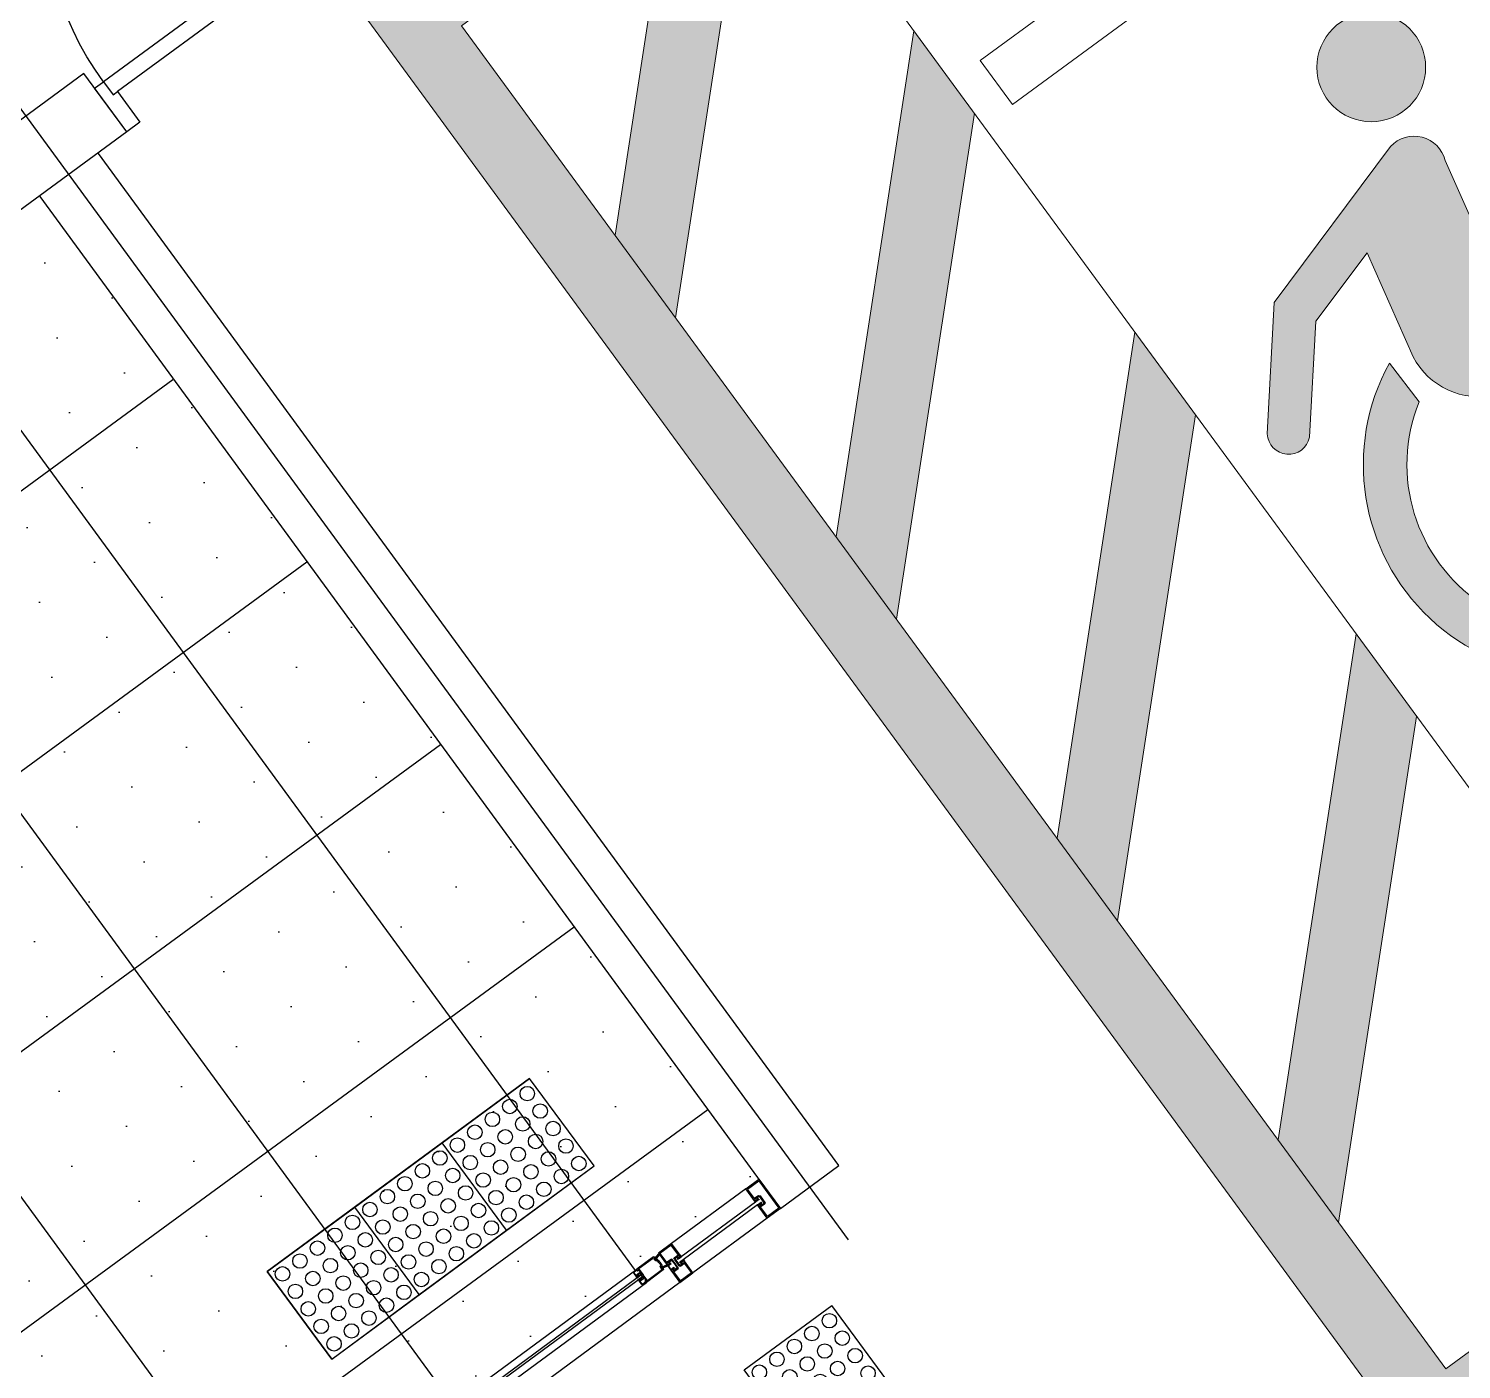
# Model space of a CAD drawing. Header units: millimetres. Extents: x 75184266 to 76346726, y -35077925 to -33679385.
# Drawn here: x 75332394 to 75336352, y -34596974 to -34593270 of the extents above; entities that cross this region are included whole.
import ezdxf

# ---------------------------------------------------------------- set-up
doc = ezdxf.new("R2010")
doc.units = ezdxf.units.MM
doc.header["$LTSCALE"] = 50
doc.header["$MEASUREMENT"] = 0
for name, color, linetype in [('XR-지하3층$0$1712-PL$0$DOOR', 4, 'CONTINUOUS'), ('XR-지하3층$0$5', 5, 'CONTINUOUS'), ('XR-지하3층$0$XR-지하3층$0$AA-DWXM-DOOR', 4, 'CONTINUOUS'), ('XR-지하3층$0$XR-지하3층$0$AA-XXXX-SYMB', 7, 'CONTINUOUS'), ('XR-지하3층$0$장애인', 11, 'CONTINUOUS')]:
    doc.layers.add(name, color=color, linetype=linetype)
doc.layers.add('XR-지하3층$0$XR-지하3층$0$DEFPOINT', color=142, linetype='CONTINUOUS', plot=False)
doc.layers.add('건축', color=8, linetype='CONTINUOUS', plot=False)

# ---------------------------------------------------------------- blocks, each defined once
blk = doc.blocks.new('XR-지하3층$0$1712-PL$0$FSD1000')
at = {"layer": 'XR-지하3층$0$1712-PL$0$DOOR', "color": 9}
for p, q in [((25, -101.3, 0), (865, -101.3, 0)), ((40, -146.3, 0), (850, -146.3, 0))]:
    blk.add_line(p, q, dxfattribs=at)
at = {"layer": 'XR-지하3층$0$1712-PL$0$DOOR', "elevation": 0}
for points in [[(25, 738.7), (25, -101.3), (70, -101.3), (70, 738.7)], [(-5, -251.3), (-5, -101.3), (25, -101.3), (25, -146.3), (40, -146.3), (40, -251.3)], [(895, -251.3), (895, -101.3), (865, -101.3), (865, -146.3), (850, -146.3), (850, -251.3)]]:
    blk.add_lwpolyline(points, close=True, dxfattribs=at)
at = {"layer": 'XR-지하3층$0$1712-PL$0$DOOR', "color": 9}
blk.add_arc((25, -101.3, 0), 840, 360, 86.9291, dxfattribs=at)
blk = doc.blocks.new('XR-지하3층$0$장애인 주차')
at = {"layer": 'XR-지하3층$0$장애인', "lineweight": 5, "true_color": 0xffffff}
blk.add_hatch(color=7, dxfattribs=at).paths.add_polyline_path([(2472, 3994.9), (2472, -1005.1), (3842, -1005.1), (3842, -805.1), (2672, -805.1), (2672, 3794.9), (5572, 3794.9), (5572, -805.1), (4402, -805.1), (4402, -1005.1), (5772, -1005.1), (5772, 3994.9)])
h = blk.add_hatch(color=7, dxfattribs=at)
h.paths.add_polyline_path([(5572, 2794.9), (5572, 3077.8), (4854.8, 3794.9), (4572, 3794.9)])
h.paths.add_polyline_path([(4572, 3044.9), (4572, 2762.1), (5572, 1762.1), (5572, 2044.9)])
h.paths.add_polyline_path([(4572, 2012.1), (4572, 1729.2), (5572, 729.2), (5572, 1012.1)])
h.paths.add_polyline_path([(5572, -303.6), (5572, -20.8), (4572, 979.2), (4572, 696.4)])
h.paths.add_polyline_path([(4572, -53.6), (4572, -336.5), (5040.6, -805.1), (5323.4, -805.1)])
h = blk.add_hatch(color=7, dxfattribs=at)
h.paths.add_polyline_path([(3763.2, 2216.3, -1), (3462.6, 2216.3, -1)])
h.paths.add_polyline_path([(3992.2, 1503.2, -0.343093), (3870.4, 1283.5), (3381.1, 1193.9), (3089.6, 708, -0.931653), (2987, 769.6), (3329.5, 1378.6), (3638.5, 1415.3, 0.446048), (3688.6, 1485.1), (3600.5, 1888.3, -0.596144), (3699, 2008.6), (4213.7, 1850.8), (4443.2, 1569.4, -0.883364), (4354.9, 1493), (4150.9, 1740.9), (3925.1, 1810.1)])
h.paths.add_polyline_path([(4052.6, 1393), (4055.4, 1527.5, -1.526545), (3257.3, 820.2), (3348, 968.9, 1.638056)])
at = {"layer": 'XR-지하3층$0$5', "lineweight": 5}
for p, q in [((4572, 3794.9), (4572, -805.1)), ((5572, 2794.9), (4572, 3794.9)), ((5572, 3077.8), (4854.8, 3794.9)), ((5572, 2044.9), (4572, 3044.9)), ((5572, 1762.1), (4572, 2762.1)), ((5572, 1012.1), (4572, 2012.1)), ((5572, 729.2), (4572, 1729.2)), ((5572, -20.8), (4572, 979.2)), ((5572, -303.6), (4572, 696.4))]:
    blk.add_line(p, q, dxfattribs=at)
for points in [[(3842, -1005.1), (2472, -1005.1), (2472, 3994.9), (5772, 3994.9), (5772, -1005.1), (4402, -1005.1)], [(3842, -805.1), (2672, -805.1), (2672, 3794.9), (5572, 3794.9), (5572, -805.1), (4402, -805.1)]]:
    blk.add_lwpolyline(points, dxfattribs=at)
at = {"layer": 'XR-지하3층$0$장애인', "color": 8, "lineweight": 5}
for p, q in [((3699, 2008.6, 0), (4213.7, 1850.8, 0)), ((3688.6, 1485.1), (3600.5, 1888.3, 0)), ((4213.7, 1850.8, 0), (4443.2, 1569.4, 0)), ((3925.1, 1810.1, 0), (4150.9, 1740.9, 0)), ((4150.9, 1740.9, 0), (4354.9, 1493, 0)), ((4055.4, 1527.5), (4052.6, 1393))]:
    blk.add_line(p, q, dxfattribs=at)
at = {"layer": 'XR-지하3층$0$장애인', "color": 7, "lineweight": 5}
blk.add_lwpolyline([(4473.1, 2719.9), (3723.1, 2719.9), (3723.1, 2869.9), (4473.1, 2869.9)], close=True, dxfattribs=at)
at = {"layer": 'XR-지하3층$0$장애인', "color": 8, "lineweight": 5, "extrusion": (0.976964, 0.213404, 0), "elevation": 4221}
blk.add_lwpolyline([(616.6, 0), (930.8, 0)], dxfattribs=at)
at = {"layer": 'XR-지하3층$0$장애인', "color": 8, "lineweight": 5}
blk.add_lwpolyline([(3992.2, 1503.2, -0.343093), (3870.4, 1283.5), (3381.1, 1193.9), (3094, 715.3)], format="xyb", dxfattribs=at)
blk.add_circle((3612.9, 2216.3), 150.3, dxfattribs=at)
for centre, radius, start, end in [((3682.3, 1921.8, 0), 88.4, 79.1143, 202.3185), ((4394.3, 1536.7, 0), 58.8, 227.9655, 33.7904), ((3810.4, 1000), 581.7, 198.006, 65.0949), ((3809.3, 999.9), 462.3, 183.8525, 58.2396)]:
    blk.add_arc(centre, radius, start, end, dxfattribs=at)
blk = doc.blocks.new('XR-지하3층$0$XR-지하3층$0$점형블럭')
at = {"layer": 'XR-지하3층$0$XR-지하3층$0$AA-XXXX-SYMB', "color": 9, "ltscale": 5}
for p, q in [((300, 300), (0, 300)), ((0, 300), (0, 0)), ((300, 300), (300, 0)), ((300, 0), (0, 0))]:
    blk.add_line(p, q, dxfattribs=at)
at = {"layer": 'XR-지하3층$0$XR-지하3층$0$AA-XXXX-SYMB', "color": 9, "ltscale": 2}
for centre in [(30, 270), (90, 270), (150, 270), (210, 270), (270, 270), (30, 210), (90, 210), (150, 210), (210, 210), (270, 210), (30, 150), (90, 150), (150, 150), (210, 150), (270, 150), (30, 90), (90, 90), (150, 90), (210, 90), (270, 90), (30, 30), (90, 30), (150, 30), (210, 30), (270, 30)]:
    blk.add_circle(centre, 20, dxfattribs=at)
blk = doc.blocks.new('XR-지하3층$0$XR-지하3층$0$dsfdf')
at = {"layer": 'XR-지하3층$0$XR-지하3층$0$AA-DWXM-DOOR', "color": 8}
for p, q in [((415.1, -563.7), (2033.6, 628.2)), ((1185.4, 127.8), (415.7, -439)), ((1156.1, 82.1), (427.3, -454.5)), ((1211.4, 91.2), (442.3, -475.2)), ((1159.7, 77.2), (430.9, -459.5)), ((140.9, -697.3), (346.2, -546.1)), ((146.8, -705.3), (352.2, -554.1))]:
    blk.add_line(p, q, dxfattribs=at)
at = {"layer": 'XR-지하3층$0$XR-지하3층$0$AA-DWXM-DOOR'}
for p, q in [((416.5, -439.5), (425.6, -432.8)), ((418.4, -439.8), (425.8, -434.4)), ((427.2, -434.6), (432.5, -441.7)), ((427.8, -433.1), (436.4, -444.9)), ((369, -473.4), (415.7, -439)), ((375, -471.9), (412, -444.6)), ((413.5, -444.8), (424.8, -460.2)), ((415.4, -443.5), (419.3, -448.9)), ((417.7, -442.4), (415.6, -442.8)), ((417.9, -441.8), (415.9, -439.1)), ((416.6, -442.8), (416.4, -444.1)), ((416.5, -439.8), (418.3, -442.3)), ((418.3, -442.3), (416.7, -442.6)), ((417.2, -444.6), (419.9, -442.6)), ((418.3, -440.1), (420, -442.3)), ((419.3, -449.7), (419.4, -449)), ((419.3, -449.7), (419.9, -449.8)), ((420.1, -449.9), (425.6, -457.3)), ((423.2, -449.2), (432.4, -442.4)), ((423.2, -449.2), (425.7, -456.4)), ((424.7, -449.7), (428.5, -446.9)), ((424.7, -449.7), (426.2, -453.8)), ((436.1, -475.6), (424.8, -460.2)), ((426.1, -456.5), (426.2, -456.4)), ((426.5, -456), (426.2, -453.8)), ((426.5, -457), (426.2, -454.2)), ((426.9, -453.9), (428.8, -456.5)), ((433.3, -467.7), (427.7, -460.3)), ((428.4, -459.5), (430.9, -460.6)), ((428.7, -457.3), (428.8, -456.7)), ((428.7, -457.3), (429.3, -457.4)), ((428.7, -460), (428.8, -459.9)), ((434.8, -465), (428.7, -460.5)), ((428.8, -446.9), (430.5, -449.2)), ((429.3, -459.9), (431.3, -460.8)), ((431.4, -460), (429.5, -457.5)), ((431.7, -444.6), (430.2, -445.7)), ((432.2, -447.6), (430.2, -446.3)), ((433.2, -443.8), (430.4, -445.9)), ((430.4, -446.2), (432.4, -447.5)), ((430.4, -450.8), (430.5, -450.9)), ((430.8, -449.3), (430.6, -449.4)), ((430.8, -449.3), (432.2, -448.3)), ((434.2, -448.1), (431.3, -450.3)), ((434.8, -463.4), (431.3, -460.8)), ((431.7, -444.6), (433.1, -443.5)), ((437.8, -446.8), (431.9, -451.1)), ((433.2, -468.6), (433.3, -467.9)), ((433.2, -468.6), (433.8, -468.6)), ((433.6, -443.9), (434.2, -446.2)), ((434.4, -446), (433.7, -443.7)), ((438, -474.1), (434, -468.7)), ((434.2, -448.1), (437.2, -445.9)), ((434.8, -465), (444, -458.2)), ((434.8, -463.4), (438.6, -460.6)), ((436.4, -445.2), (435, -446.2)), ((436.4, -445.2), (435, -446.2)), ((435.4, -457.6), (435.3, -457.5)), ((441.5, -451.7), (435.5, -456.1)), ((439.1, -454.8), (436.2, -456.9)), ((436.4, -445.2), (436.6, -445)), ((437, -457.7), (436.8, -457.8)), ((438.6, -460.3), (436.9, -458)), ((437, -457.7), (438.4, -456.7)), ((437.4, -472.1), (440.1, -470.1)), ((439, -473.2), (437.6, -473)), ((438, -445.3), (438, -445.4)), ((439.7, -472.3), (438.7, -474.1)), ((439, -456.9), (439.6, -459.1)), ((439.1, -454.8), (442.1, -452.6)), ((439.8, -458.9), (439.2, -456.6)), ((440, -471.7), (439.2, -473.1)), ((441.8, -474.2), (440, -471.7)), ((442.9, -457), (440.1, -459)), ((441.7, -458.3), (440.3, -459.3)), ((440.3, -472.2), (442.3, -474.9)), ((442.1, -472.3), (440.4, -470.1)), ((442.9, -456.6), (440.9, -455.3)), ((442.6, -453.6), (441.2, -454.6)), ((442.6, -453.6), (441.2, -454.6)), ((441.2, -455.3), (443.1, -456.5)), ((441.7, -458.3), (443.2, -457.2)), ((442.1, -474.2), (451.2, -467.5)), ((442.3, -472.4), (449.7, -466.9)), ((442.6, -453.6), (442.7, -453.4)), ((443, -452), (442.9, -451.9)), ((451.5, -465.4), (442.9, -453.6)), ((450, -465.5), (444.7, -458.3)), ((114.2, -661), (319.6, -509.8)), ((319.6, -509.8), (355.8, -483.1)), ((343, -541.7), (319.6, -509.8)), ((346.2, -546.1), (319.6, -509.8)), ((323.9, -510.3), (355.1, -487.3)), ((342.4, -535.4), (323.9, -510.3)), ((355.1, -487.3), (373.6, -512.4)), ((355.8, -483.1), (415.1, -563.7)), ((372.5, -477.9), (356.6, -484.2)), ((372.6, -478.4), (356.8, -484.6)), ((373, -479), (357.3, -485.2)), ((373.3, -479.6), (357.7, -485.7)), ((373.6, -480.2), (358.1, -486.3)), ((373.9, -480.7), (358.4, -486.7)), ((374.2, -481.3), (358.9, -487.3)), ((360.5, -522.1), (373.6, -512.4)), ((370.3, -477.1), (370.7, -477.9)), ((376.1, -477.1), (370.3, -481.3)), ((371.3, -476.1), (370.4, -476.8)), ((370.6, -478.3), (370.5, -478.4)), ((376.2, -513.7), (371.1, -517.5)), ((371.6, -476.2), (374.7, -482.3)), ((372.5, -482.2), (371.9, -482.6)), ((373.4, -483.2), (373, -482.3)), ((374.6, -482.6), (373.7, -483.3)), ((374, -475.7), (377.5, -482.8)), ((380.4, -492.9), (375.4, -486.1)), ((377.2, -484.1), (375.5, -485.4)), ((377.4, -515.1), (376.5, -513.8)), ((378.8, -514.4), (377.7, -515.1)), ((378.6, -514.5), (377.7, -515.1)), ((378.8, -514.4), (392.1, -532.4)), ((389.6, -502.2), (379.3, -515.1)), ((390.1, -502.7), (379.7, -515.7)), ((390.5, -503.1), (380.1, -516.1)), ((380.4, -492.9), (385.4, -499.6)), ((391, -503.6), (380.5, -516.7)), ((391.5, -504.1), (380.9, -517.2)), ((391.9, -504.6), (381.3, -517.8)), ((392.3, -504.9), (381.6, -518.2)), ((387.8, -498.5), (386.1, -499.7)), ((388.5, -501.5), (387.6, -502.1)), ((387.6, -502.5), (388.3, -503.1)), ((388.2, -503.6), (387.7, -504)), ((394.2, -501.7), (388.5, -505.9)), ((393.7, -506.2), (388.8, -501.5)), ((394.9, -504), (389.1, -498.6)), ((391.5, -506.5), (391.3, -506.6)), ((391.5, -506.5), (391.3, -506.6)), ((392.5, -507.2), (391.8, -506.5)), ((393.7, -506.5), (392.8, -507.2)), ((395.6, -509.6), (442.3, -475.2)), ((398.8, -504.3), (435.9, -477)), ((369.1, -535.4), (360.3, -523.5)), ((369.6, -518.6), (363, -523.4)), ((363, -523.7), (370.7, -534.2)), ((377.9, -547.3), (369.1, -535.4)), ((373.3, -523.2), (369.9, -518.6)), ((370.7, -534.2), (378.5, -544.7)), ((371, -517.8), (373.2, -520.7)), ((372.1, -524.8), (372.6, -523.1)), ((380, -519.5), (372.4, -525)), ((372.7, -522.9), (372.7, -522.7)), ((372.7, -522.7), (372.8, -522.7)), ((373, -522.9), (373.4, -523.1)), ((377.2, -519.4), (373.3, -523.2)), ((377.6, -520), (373.4, -523.1)), ((374.3, -519.9), (376.7, -518.7)), ((376.9, -518.7), (377.2, -519.1)), ((377.9, -517.8), (377, -518.5)), ((377, -518.8), (377.6, -519.7)), ((377.7, -515.4), (379.7, -518.2)), ((378.2, -517.9), (378.9, -518.8)), ((378.8, -544.8), (385.3, -539.9)), ((379.7, -518.5), (379.2, -518.8)), ((392.4, -537.9), (379.3, -547.6)), ((387.6, -529.7), (380, -535.3)), ((380.1, -535.7), (382, -535.7)), ((380.7, -519.6), (384.2, -524.3)), ((382, -535.1), (386.8, -532.5)), ((385.4, -539.7), (382, -535.1)), ((382.1, -535.8), (382.3, -535.8)), ((386.4, -531.9), (382.2, -535)), ((382.3, -535.4), (382.2, -535)), ((382.3, -535.8), (382.3, -535.6)), ((387.7, -529), (384.2, -524.3)), ((384.4, -535.9), (386.5, -538.8)), ((387.3, -533.1), (385.5, -535.1)), ((387.3, -532.8), (386.7, -531.9)), ((386.8, -538.8), (391.9, -535.1)), ((387.1, -532.5), (387.4, -532.9)), ((388.5, -532.2), (387.6, -532.9)), ((388.4, -530.4), (387.9, -530.7)), ((388.6, -531.9), (387.9, -531)), ((388.7, -530.4), (390.7, -533.2)), ((392.1, -532.4), (391, -533.2)), ((391, -533.2), (391.9, -532.5)), ((391.9, -534.8), (391, -533.5)), ((392.4, -537.9), (410.9, -563)), ((173.5, -741.5), (378.8, -590.3)), ((378.8, -590.3), (352.2, -554.2)), ((378.8, -590.3), (355.5, -558.6)), ((379.6, -586), (361.3, -561.1)), ((415.1, -563.7), (378.8, -590.3)), ((410.9, -563), (379.6, -586))]:
    blk.add_line(p, q, dxfattribs=at)
at = {"layer": 'XR-지하3층$0$XR-지하3층$0$AA-DWXM-DOOR', "color": 4, "linetype": 'Continuous', "extrusion": (8.08767e-06, 1.2987e-05, 1)}
for p, q in [((343, -541.7, 0), (344.3, -540.7, 0)), ((343, -541.7, 0), (346.2, -546.1, 0)), ((343, -541.7, 0), (346.2, -546, 0)), ((349.6, -534.8, 0), (343.3, -539.4, 0)), ((344.3, -540.7, 0), (343.3, -539.4, 0)), ((344.2, -540.8, 0), (346.6, -544.1, 0)), ((354.3, -528.6, 0), (344.6, -535.7, 0)), ((351.2, -542.4, 0), (346.2, -546.1, 0)), ((346.4, -542.2, 0), (347.6, -541.3, 0)), ((347.4, -543.5, 0), (346.4, -542.2, 0)), ((346.6, -544.1, 0), (347.4, -543.5, 0)), ((347.6, -541.3, 0), (348.5, -542.6, 0)), ((348.5, -542.6, 0), (353.1, -539.3, 0)), ((351.5, -537.4, 0), (348.9, -539.9, 0)), ((349.6, -534.8, 0), (351.5, -537.4, 0)), ((354.1, -538.5, 0), (349.7, -540.9, 0)), ((355, -530.8, 0), (350.8, -534, 0)), ((350.8, -534, 0), (354.1, -538.5, 0)), ((351.2, -542, 0), (351.2, -542.4, 0)), ((351.2, -542, 0), (351.6, -542.1, 0)), ((352.4, -541.5, 0), (351.6, -542.1, 0)), ((352.2, -554.1), (362.1, -546.8, 0)), ((355.5, -558.6, 0), (352.2, -554.1)), ((352.5, -541.1, 0), (352.4, -541.5, 0)), ((352.5, -541.1, 0), (352.8, -541.2, 0)), ((353.7, -540.6, 0), (352.8, -541.2, 0)), ((353, -538.4, 0), (355.9, -538, 0)), ((353.1, -539.3, 0), (353, -538.4, 0)), ((353.7, -540.2, 0), (353.7, -540.6, 0)), ((353.7, -540.2, 0), (354.1, -540.3, 0)), ((354.3, -540.1, 0), (354.1, -540.3, 0)), ((354.2, -554.4, 0), (355, -553.8, 0)), ((354.3, -540.1, 0), (356.2, -538.7, 0)), ((355, -553.8, 0), (355.9, -555.1, 0)), ((356.1, -552.9, 0), (360.7, -549.6, 0)), ((357.1, -554.2, 0), (356.1, -552.9, 0)), ((357.3, -531.2, 0), (369.7, -548.1, 0)), ((361.8, -548.9, 0), (358.1, -552.5, 0)), ((358.7, -529.3, 0), (371.9, -547.2, 0)), ((362.1, -551.7, 0), (358.9, -553.5, 0)), ((360.7, -549.6, 0), (361.5, -550, 0)), ((361.5, -550, 0), (362.7, -547.2, 0)), ((371.3, -551.7, 0), (361.6, -558.8, 0)), ((365.1, -553.5, 0), (361.8, -548.9, 0)), ((364, -554.3, 0), (362.1, -551.7, 0)), ((369.4, -550.3, 0), (365.1, -553.5, 0)), ((352.2, -554.2, 0), (355.5, -558.6, 0)), ((356.6, -557.8, 0), (354.2, -554.4, 0)), ((356.8, -557.7, 0), (355.5, -558.6, 0)), ((355.9, -555.1, 0), (357.1, -554.2, 0)), ((356.8, -557.7, 0), (357.7, -558.9, 0)), ((364, -554.3, 0), (357.7, -558.9, 0))]:
    blk.add_line(p, q, dxfattribs=at)
at = {"layer": 'XR-지하3층$0$XR-지하3층$0$AA-DWXM-DOOR', "color": 4, "linetype": 'Continuous', "extrusion": (-1.4802e-05, -3.8694e-06, 1)}
for p, q in [((121.2, -704.2, 0), (134.4, -722.2, 0)), ((121.9, -699.8, 0), (131.5, -692.6, 0)), ((123.4, -703.4, 0), (135.9, -720.3, 0)), ((123.8, -701.1, 0), (128, -698, 0)), ((128, -698, 0), (131.3, -702.5, 0)), ((129.2, -697.2, 0), (135.5, -692.5, 0)), ((129.2, -697.2, 0), (131.1, -699.8, 0)), ((131.6, -701.4, 0), (130.4, -704.1, 0)), ((132.9, -703.2, 0), (130.9, -704.6, 0)), ((131.1, -699.8, 0), (134.3, -698, 0)), ((131.3, -702.5, 0), (135, -699, 0)), ((132.4, -701.8, 0), (131.6, -701.4, 0)), ((136.9, -698.4, 0), (132.4, -701.8, 0)), ((132.9, -703.2, 0), (133.1, -703, 0)), ((133.1, -702.7, 0), (133.5, -702.7, 0)), ((133.1, -702.7, 0), (133.1, -703, 0)), ((133.5, -702.7, 0), (134.3, -702.1, 0)), ((134.3, -701.8, 0), (134.3, -702.1, 0)), ((134.3, -701.8, 0), (134.7, -701.8, 0)), ((134.7, -701.8, 0), (135.5, -701.2, 0)), ((136.4, -693.8, 0), (135.5, -692.5, 0)), ((135.6, -700.9, 0), (135.5, -701.2, 0)), ((135.6, -700.9, 0), (135.9, -700.9, 0)), ((135.9, -700.9, 0), (140.9, -697.3, 0)), ((137.1, -696.3, 0), (136, -697.1, 0)), ((136, -697.1, 0), (136.9, -698.4, 0)), ((137.7, -692.9, 0), (136.4, -693.8, 0)), ((136.5, -693.7, 0), (138.9, -697, 0)), ((146.8, -705.3), (136.9, -712.6, 0)), ((138.1, -697.6, 0), (137.1, -696.3, 0)), ((137.7, -692.9, 0), (140.9, -697.3, 0)), ((137.7, -692.9, 0), (140.8, -697.2, 0)), ((138.9, -697, 0), (138.1, -697.6, 0)), ((139, -713, 0), (143.5, -710.5, 0)), ((144.6, -708.7, 0), (140, -712.1, 0)), ((140, -712.1, 0), (140.1, -713, 0)), ((141.6, -714.1, 0), (144.2, -711.6, 0)), ((143.5, -716.7, 0), (149.8, -712, 0)), ((145.5, -710, 0), (144.6, -708.7, 0)), ((146.6, -709.2, 0), (145.5, -710, 0)), ((146.5, -707.3, 0), (145.7, -707.9, 0)), ((145.7, -707.9, 0), (146.6, -709.2, 0)), ((149, -710.7, 0), (146.5, -707.3, 0)), ((150.1, -709.8, 0), (146.8, -705.3)), ((146.9, -705.4, 0), (150.1, -709.8, 0)), ((148.9, -710.8, 0), (150.1, -709.8, 0)), ((148.9, -710.8, 0), (149.8, -712, 0)), ((140.1, -713, 0), (137.2, -713.3, 0)), ((138.1, -720.6, 0), (142.4, -717.5, 0)), ((138.9, -722.8, 0), (148.6, -715.7, 0)), ((142.4, -717.5, 0), (139, -713, 0)), ((143.5, -716.7, 0), (141.6, -714.1, 0))]:
    blk.add_line(p, q, dxfattribs=at)
at = {"layer": 'XR-지하3층$0$XR-지하3층$0$AA-DWXM-DOOR'}
for points in [[(140.9, -697.3), (114.2, -661), (78, -687.7), (137.3, -768.2), (173.5, -741.5), (146.9, -705.4)], [(131.9, -690.4), (113.5, -665.5), (82.5, -688.4), (138, -763.8), (169, -740.9), (150.8, -716.1)]]:
    blk.add_lwpolyline(points, dxfattribs=at)
for centre, radius, start, end in [((376.3, -513.9), 0.204, 36.3686, 126.3686), ((378.5, -514.3), 0.204, 306.3686, 36.3686), ((361.1, -522.9), 1.02, 126.3686, 216.3686), ((363.2, -523.6), 0.204, 126.3686, 216.3686), ((369.7, -518.7), 0.204, 36.3686, 126.3686), ((371.2, -517.7), 0.204, 126.3686, 216.3686), ((372.3, -524.9), 0.204, 164.9818, 306.3686), ((372.9, -523.1), 0.306, 61.3686, 164.9818), ((373.6, -520.4), 0.51, 216.3686, 6.3686), ((374.6, -520.3), 0.51, 126.3686, 186.3686), ((374.6, -520.3), 0.51, 126.3686, 186.3686), ((376.8, -518.9), 0.204, 36.3686, 116.3686), ((377.1, -518.7), 0.204, 126.3686, 216.3686), ((377, -519.2), 0.204, 314.1338, 36.3686), ((377.6, -515), 0.204, 216.3686, 306.3686), ((377.8, -515.3), 0.204, 126.3686, 216.3686), ((377.5, -519.8), 0.204, 306.3686, 36.3686), ((378, -518), 0.204, 36.3686, 126.3686), ((378.7, -546.7), 1.02, 216.3686, 306.3686), ((378.6, -544.6), 0.204, 216.3686, 306.3686), ((379, -518.7), 0.204, 216.3686, 306.3686), ((379.5, -518.3), 0.204, 306.3686, 36.3686), ((380.1, -535.5), 0.204, 126.3686, 267.7553), ((380.3, -519.9), 0.51, 36.3686, 126.3686), ((382, -535.4), 0.306, 267.7553, 11.3686), ((384.8, -535.6), 0.51, 66.3686, 216.3686), ((385.2, -534.7), 0.51, 246.3686, 306.3686), ((385.2, -534.7), 0.51, 246.3686, 306.3686), ((385.2, -539.8), 0.204, 306.3686, 36.3686), ((386.5, -532.1), 0.204, 36.3686, 126.3686), ((386.7, -538.7), 0.204, 216.3686, 306.3686), ((386.9, -532.6), 0.204, 36.3686, 118.6034), ((387.5, -532.7), 0.204, 216.3686, 306.3686), ((387.2, -533), 0.204, 316.3686, 36.3686), ((387.3, -529.3), 0.51, 306.3686, 36.3686), ((388.1, -530.9), 0.204, 126.3686, 216.3686), ((388.5, -530.5), 0.204, 36.3686, 126.3686), ((388.4, -532), 0.204, 306.3686, 36.3686), ((390.9, -533), 0.204, 216.3686, 306.3686), ((391.1, -533.4), 0.204, 126.3686, 216.3686), ((392, -532.7), 0.204, 36.3686, 126.3686), ((391.8, -534.9), 0.204, 306.3686, 36.3686)]:
    blk.add_arc(centre, radius, start, end, dxfattribs=at)
at = {"layer": 'XR-지하3층$0$XR-지하3층$0$AA-DWXM-DOOR', "color": 4, "linetype": 'Continuous', "extrusion": (8.08767e-06, 1.2987e-05, 1)}
for centre, radius, start, end in [((343.7, -534.5, 0), 1.59, 216.3686, 306.3686), ((349.4, -540.4, 0), 0.641, 133.8686, 298.8686), ((356.2, -531.2, 0), 3.21, 36.3686, 126.3686), ((356, -532.1, 0), 1.59, 36.3686, 126.3686), ((356, -538.4, 0), 0.385, 306.3686, 96.4212), ((358.6, -552.9, 0), 0.641, 133.8686, 298.8686), ((362.3, -547.1, 0), 0.385, 336.316, 126.3686), ((368.4, -549.1, 0), 1.59, 306.3686, 36.3686), ((369.4, -549.1, 0), 3.21, 306.3686, 36.3686), ((362.6, -560.1, 0), 1.59, 126.3686, 216.3686)]:
    blk.add_arc(centre, radius, start, end, dxfattribs=at)
at = {"layer": 'XR-지하3층$0$XR-지하3층$0$AA-DWXM-DOOR', "color": 4, "linetype": 'Continuous', "extrusion": (-1.4802e-05, -3.8694e-06, 1)}
for centre, radius, start, end in [((123.8, -702.3, 0), 3.21, 126.3686, 216.3686), ((124.7, -702.4, 0), 1.59, 126.3686, 216.3686), ((130.7, -704.3, 0), 0.385, 156.316, 306.3686), ((130.6, -691.4, 0), 1.59, 306.3686, 36.3686), ((134.6, -698.6, 0), 0.641, 313.8686, 118.8686), ((143.8, -711.1, 0), 0.641, 313.8686, 118.8686), ((137, -720.3, 0), 3.21, 216.3686, 306.3686), ((137.2, -719.4, 0), 1.59, 216.3686, 306.3686), ((137.1, -713, 0), 0.385, 126.3686, 276.4212), ((149.5, -717, 0), 1.59, 36.3686, 126.3686)]:
    blk.add_arc(centre, radius, start, end, dxfattribs=at)
at = {"layer": 'XR-지하3층$0$XR-지하3층$0$AA-DWXM-DOOR', "extrusion": (0, 0, -1)}
for centre, major_axis, start_param, end_param in [((426.5, -434), (1.08, 1.08), -1.42015, 0.150647), ((426.4, -435.2), (-0.721, 0.721), 0.150647, 1.721443), ((416.9, -444.2), (0.361, 0.361), 1.721443, 4.077637), ((416.6, -439.7), (-0.144, 0.144), 4.863036, 6.433832), ((416.8, -442.8), (0.144, 0.144), 4.077637, 5.299368), ((418.5, -440), (-0.144, 0.144), 4.863035, 6.433832), ((419.8, -442.4), (-0.144, 0.144), 1.721443, 3.292239), ((426, -456.3), (-0.216, 0.216), 3.292239, 5.159741), ((425.9, -456), (0.361, 0.361), 0.656792, 1.721443), ((428.7, -447.1), (-0.144, 0.144), 0.150647, 1.721443), ((430.5, -446), (0.288, 0.288), 2.94098, 4.863036), ((431.2, -450.2), (0.721, 0.721), 3.292239, 4.863036), ((430.6, -446), (-0.144, 0.144), 4.501687, 6.433832), ((430.7, -449.1), (-0.144, 0.144), 3.292239, 4.863035), ((431.3, -450.3), (-0.721, 0.721), 3.292239, 4.863036), ((431.9, -447.9), (0.288, 0.288), -0.200613, 1.721443), ((435.5, -449.8), (-2.52, 2.52), 5.973867, 6.086098), ((432, -442), (-0.361, 0.361), 1.721443, 3.292239), ((432.3, -447.7), (-0.144, 0.144), 1.360094, 2.944506), ((433.3, -443.9), (0.288, 0.288), -1.42015, 0.501906), ((433.4, -444), (0.144, 0.144), -1.42015, 0.511995), ((434.4, -446.1), (0.144, 0.144), 2.069176, 3.653588), ((434.8, -445.9), (0.288, 0.288), 1.721443, 3.643499), ((435.5, -449.8), (-2.52, 2.52), 0.49838, 0.610612), ((436.3, -445), (-0.144, 0.144), 1.721443, 3.292239), ((437.2, -445.9), (-0.721, 0.721), 0.150647, 1.721443), ((437.2, -446), (-0.721, 0.721), 1.721443, 3.292239)]:
    blk.add_ellipse(centre, major_axis=major_axis, ratio=1, start_param=start_param, end_param=end_param, dxfattribs=at)
at = {"layer": 'XR-지하3층$0$XR-지하3층$0$AA-DWXM-DOOR'}
for centre, major_axis, start_param, end_param in [((369.6, -474.2), (0.721, 0.721), 1.42015, 2.634222), ((431.4, -456.6), (61.7, 21.3), 3.086518, 3.144322), ((376.8, -474.4), (2.16, 2.16), 1.42015, 2.816413), ((412.6, -445.4), (0.721, 0.721), 6.132539, 7.703335), ((415.7, -443.2), (0.288, 0.288), 0.983818, 2.990946), ((415.8, -439.2), (-0.144, 0.144), 4.561742, 6.132539), ((417.6, -442), (0.288, 0.288), 4.12541, 6.132539), ((419.1, -449), (0.183, 0.183), 5.347141, 6.132539), ((419.9, -450), (-0.183, 0.183), 4.561742, 5.347141), ((426, -457), (0.361, 0.361), 2.990946, 5.626393), ((426.6, -454.2), (0.288, 0.288), 6.132539, 8.767986), ((428.2, -460), (-0.361, 0.361), -1.215297, 1.42015), ((428.9, -460.2), (0.216, 0.216), 1.42015, 3.287652), ((428.6, -456.6), (0.183, 0.183), 5.347141, 6.132539), ((429.1, -460.3), (0.361, 0.361), 0.355499, 1.42015), ((429.3, -457.6), (-0.183, 0.183), 4.561742, 5.347141), ((431, -460.3), (-0.288, 0.288), 1.926295, 4.561742), ((433, -467.9), (0.183, 0.183), 5.347141, 6.132539), ((433.8, -468.9), (0.183, 0.183), 6.132539, 6.917937), ((436.2, -456.9), (-0.721, 0.721), -0.150647, 1.42015), ((436.2, -457), (0.721, 0.721), 2.990946, 4.561742), ((437.1, -457.8), (0.144, 0.144), 1.42015, 2.990946), ((437.7, -472.5), (0.361, 0.361), 1.42015, 3.776344), ((438.3, -473.9), (-0.288, 0.288), 1.42015, 3.427278), ((438.6, -457), (-0.288, 0.288), 4.210483, 6.132539), ((437.9, -453.1), (2.52, 2.52), 4.101777, 4.214009), ((438.5, -460.4), (-0.144, 0.144), 2.990946, 4.561742), ((439, -456.7), (-0.144, 0.144), 4.200394, 5.784805), ((439, -473), (-0.144, 0.144), 2.205548, 3.427278), ((440, -459), (0.288, 0.288), 2.639687, 4.561742), ((440, -472.5), (0.288, 0.288), 6.132539, 8.139667), ((440, -458.9), (0.144, 0.144), 2.629597, 4.561742), ((440.3, -470.2), (0.144, 0.144), 6.132539, 7.703335), ((441, -455.2), (-0.144, 0.144), 0.197087, 1.781499), ((437.9, -453.1), (2.52, 2.52), 4.909476, 5.021707), ((441.4, -454.9), (0.288, 0.288), 1.42015, 3.342206), ((442.1, -452.5), (0.721, 0.721), 6.132539, 7.703335), ((441.9, -474), (-0.144, 0.144), 1.42015, 2.990946), ((442.2, -472.2), (-0.144, 0.144), 1.42015, 2.990946), ((442.2, -475), (0.144, 0.144), 4.561742, 6.132539), ((442.7, -453.7), (-0.144, 0.144), 4.561742, 6.132539), ((442.1, -452.6), (0.721, 0.721), 4.561742, 6.132539), ((442.8, -456.8), (-0.144, 0.144), 2.990946, 4.923091), ((442.9, -456.9), (-0.288, 0.288), 2.990946, 4.913002), ((444.3, -458.6), (-0.361, 0.361), 4.561742, 6.132539), ((449.1, -466.1), (0.721, 0.721), 4.561742, 6.132539), ((450.3, -466.3), (1.08, 1.08), 4.561742, 6.132539), ((370.2, -477.9), (-0.361, 0.361), 1.12123, 2.990946), ((370.5, -477), (0.144, 0.144), 1.42015, 2.816413), ((370.5, -478), (0.216, 0.216), 4.561742, 5.958006), ((371.4, -476.3), (0.144, 0.144), 5.958006, 7.703335), ((372.2, -483), (-0.361, 0.361), -0.150647, 1.205916), ((431.4, -456.6), (-32, 56.9), 1.478542, 1.677149), ((372.7, -482.5), (0.216, 0.216), 5.958006, 7.703335), ((373.6, -483.1), (0.144, 0.144), 2.816413, 4.561742), ((374.5, -482.4), (0.144, 0.144), 4.561742, 5.958006), ((375.8, -485.8), (0.361, 0.361), 1.42015, 2.990946), ((376.6, -483.3), (-0.721, 0.721), 2.990946, 4.38721), ((430.2, -455), (-46.2, 46.2), 1.435775, 1.634383), ((385.8, -499.3), (-0.361, 0.361), 1.42015, 2.990946), ((387.4, -503.6), (0.361, 0.361), 3.20518, 4.561742), ((387.7, -502.3), (-0.144, 0.144), -0.150646, 1.594683), ((388.4, -499.3), (0.721, 0.721), 0.023886, 1.42015), ((388, -503.3), (-0.216, 0.216), 2.990946, 4.736275), ((388.6, -501.6), (0.144, 0.144), 0.023886, 1.42015), ((391.6, -507), (-0.361, 0.361), -0.150647, 1.71907), ((430.2, -455), (-46.2, 46.2), 1.71907, 1.776874), ((391.6, -506.8), (0.216, 0.216), 0.023886, 1.42015), ((392.7, -507), (0.144, 0.144), 3.165479, 4.561742), ((393.6, -506.4), (-0.144, 0.144), 2.990946, 4.736275), ((395, -508.7), (0.721, 0.721), 3.34767, 4.561742), ((397, -501.8), (-2.16, 2.16), 1.594683, 2.990946), ((435.3, -476.2), (0.721, 0.721), 4.561742, 6.132539)]:
    blk.add_ellipse(centre, major_axis=major_axis, ratio=1, start_param=start_param, end_param=end_param, dxfattribs=at)
at = {"layer": 'XR-지하3층$0$XR-지하3층$0$DEFPOINT'}
blk.add_lwpolyline([(902.6, 292.1), (177.9, -241.6), (0, 0), (724.7, 533.7)], close=True, dxfattribs=at)
at = {"layer": 'XR-지하3층$0$XR-지하3층$0$AA-XXXX-SYMB', "extrusion": (0, 0, -1), "zscale": -1, "rotation": 143.631410486732}
for p in [(-483.1, 355.8), (-241.6, 177.9), (0, 0), (-351.4, -983.1)]:
    blk.add_blockref('XR-지하3층$0$XR-지하3층$0$점형블럭', p, dxfattribs=at)

msp = doc.modelspace()

# ---------------------------------------------------------------- hatches: boundary and pattern name
at = {"layer": '건축', "ltscale": 100}
h = msp.add_hatch(dxfattribs=at)
h.set_pattern_fill('NET', color=256, scale=5000, angle=36.2507)
h.set_pattern_definition([(306.194, (75332587.2, -34593615.7), (504.387, 369.08), []), (36.194, (75332587.2, -34593615.7), (-369.08, 504.387), [])])
edge = h.paths.add_edge_path()
edge.add_line((75334412.2, -34596448.4), (75332423.4, -34593735.8))
edge.add_line((75332423.4, -34593735.8), (75330490.4, -34595153))
edge.add_line((75330490.4, -34595153), (75330853.2, -34595647.9))
edge.add_line((75330853.2, -34595647.9), (75327933.8, -34597788.3))
edge.add_line((75327933.8, -34597788.3), (75327383.9, -34597038.3))
edge.add_line((75327383.9, -34597038.3), (75326496.8, -34597688.6))
edge.add_line((75326496.8, -34597688.6), (75326990.5, -34598362.1))
edge.add_line((75326990.5, -34598362.1), (75326937.9, -34598400.6))
edge.add_line((75326937.9, -34598400.6), (75327883.7, -34599691.1))
edge.add_line((75327883.7, -34599691.1), (75331743.1, -34596861.6))
edge.add_line((75331743.1, -34596861.6), (75332486.1, -34597870.6))
edge.add_line((75332486.1, -34597870.6), (75334411.9, -34596448.6))
h = msp.add_hatch(dxfattribs=at)
h.set_pattern_fill('DOTS', color=256, scale=3000, angle=36)
h.set_pattern_definition([(36, (768208.44, -367432.78), (-34.3643916, 206.79555385), [0, -187.5])])
edge = h.paths.add_edge_path()
edge.add_line((75334412.2, -34596448.4), (75332423.4, -34593735.8))
edge.add_line((75332423.4, -34593735.8), (75330490.4, -34595153))
edge.add_line((75330490.4, -34595153), (75330853.2, -34595647.9))
edge.add_line((75330853.2, -34595647.9), (75327933.8, -34597788.3))
edge.add_line((75327933.8, -34597788.3), (75327383.9, -34597038.3))
edge.add_line((75327383.9, -34597038.3), (75326496.8, -34597688.6))
edge.add_line((75326496.8, -34597688.6), (75326990.5, -34598362.1))
edge.add_line((75326990.5, -34598362.1), (75326937.9, -34598400.6))
edge.add_line((75326937.9, -34598400.6), (75327952.2, -34599758.7))
edge.add_line((75327952.2, -34599758.7), (75331743.1, -34596861.6))
edge.add_line((75331743.1, -34596861.6), (75332486.1, -34597870.6))
edge.add_line((75332486.1, -34597870.6), (75334411.9, -34596448.6))

# ---------------------------------------------------------------- linework, layer by layer
msp.add_line((75334658.9, -34596616.3), (75332281, -34593366.7), dxfattribs=at)
at = {"layer": '건축', "ltscale": 0.5}
for p, q in [((75332546.9, -34593394.3), (75330370.7, -34594989.8)), ((75332665.2, -34593555.6, 0), (75332546.9, -34593394.3, 0)), ((75332665.2, -34593555.6), (75330489, -34595151.1)), ((75334632.5, -34596410.9), (75332587.2, -34593615.7)), ((75334471.2, -34596529.1), (75332425.9, -34593733.9)), ((75334471.2, -34596529.1), (75334632.5, -34596410.9))]:
    msp.add_line(p, q, dxfattribs=at)

# ---------------------------------------------------------------- block references
at = {"layer": '건축', "xscale": -1}
for name, p, rotation in [('XR-지하3층$0$장애인 주차', (75340327.7, -34593028.4), 36.24693489493007), ('XR-지하3층$0$1712-PL$0$FSD1000', (75333238.4, -34592823.8, 0), 36.24693027632809), ('XR-지하3층$0$XR-지하3층$0$dsfdf', (75333778.3, -34596170.1), 72.73717914270141)]:
    msp.add_blockref(name, p, dxfattribs=dict(at, rotation=rotation))

doc.saveas('drawing.dxf')
